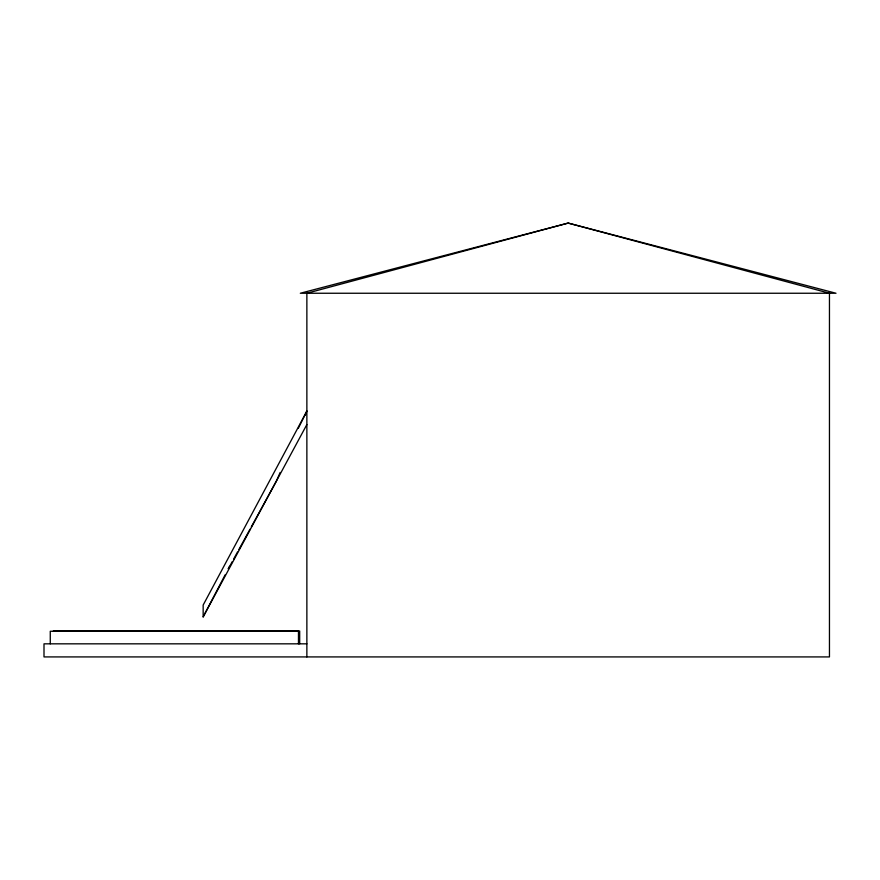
<?xml version="1.0" encoding="UTF-8"?>
<svg xmlns="http://www.w3.org/2000/svg" width="880" height="880" viewBox="0 0 880 880"><rect width="100%" height="100%" fill="white"/><g stroke="black" fill="none" stroke-linecap="round" stroke-linejoin="round"><path stroke-width="1.32" d="M280.137 472.461L276.32 481.217L251.339 526.801M305.228 414.876L306.867 411.114L203.159 605.055L203.159 616.891L306.867 424.567M298.342 428.23L306.867 411.114M203.159 616.891L225.159 574.783M228.305 568.766L229.57 566.335M228.327 568.777L232.276 561.583M233.596 559.185L237.534 551.98M238.854 549.582L250.03 529.199M53.317 630.993L299.684 630.993L299.684 643.83M306.867 643.83L44 643.83L44 656.92L829.455 656.92L829.455 293.249L568.161 223.08L300.322 293.249L836 293.249L568.161 223.08L306.867 293.249L306.867 656.92M298.474 643.83L298.474 631.257L50.27 631.257L50.27 643.83"/></g></svg>
